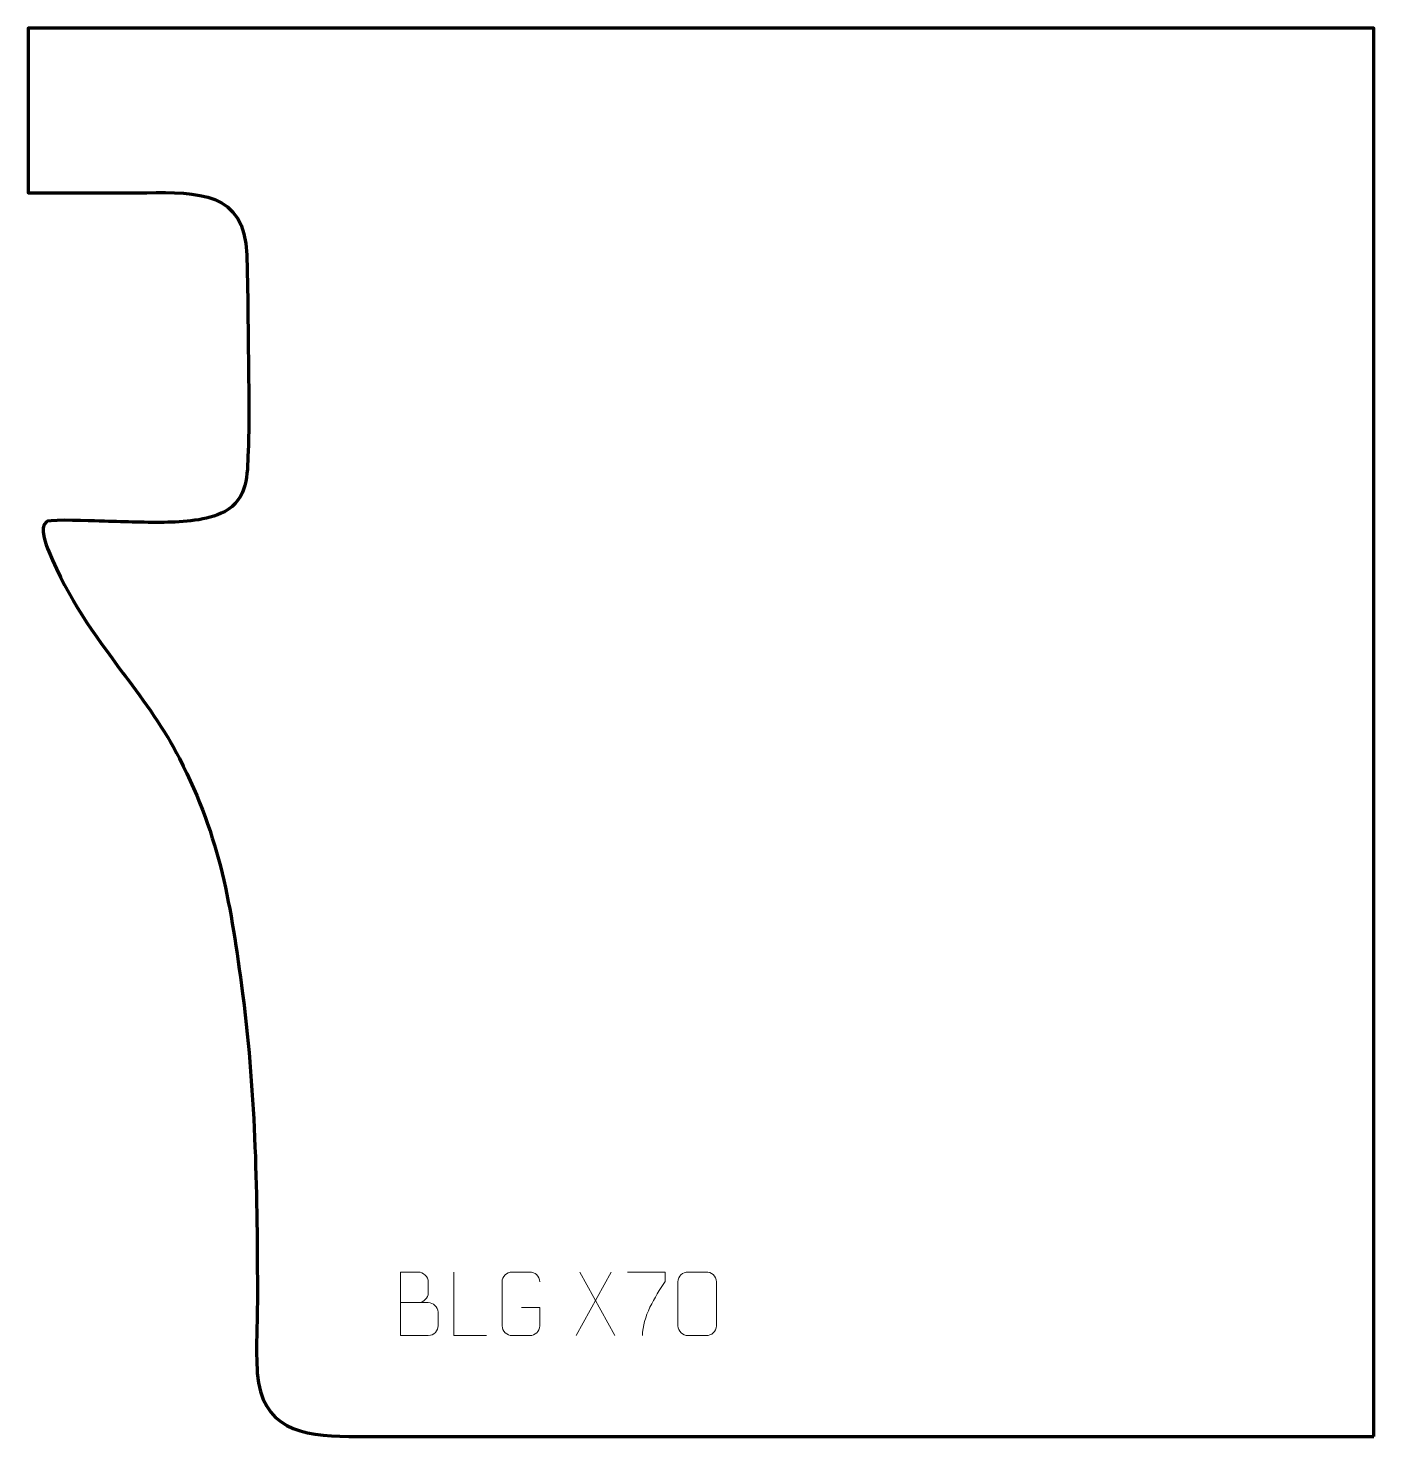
# Model space of a CAD drawing. Header units: millimetres. Extents: x 1083 to 1613, y 89 to 645.
import ezdxf

# ---------------------------------------------------------------- set-up
doc = ezdxf.new("R2010")
doc.units = ezdxf.units.MM
doc.header["$MEASUREMENT"] = 0
doc.layers.add('layer 2', color=7, linetype='Continuous')

msp = doc.modelspace()

# ---------------------------------------------------------------- linework, layer by layer
at = {"layer": 'layer 2', "color": 242, "lineweight": 158}
msp.add_open_spline([(1613.2662, 89.6063), (1612.0514, 89.6065), (1610.8346, 89.607), (1609.6159, 89.6074), (1609.6159, 89.6074), (1597.2264, 89.6118), (1584.8368, 89.6074), (1572.4473, 89.6074), (1572.4473, 89.6074), (1451.4049, 89.607), (1330.3345, 89.4191), (1209.2957, 89.6025), (1209.2957, 89.6025), (1190.7259, 89.6307), (1174.9257, 92.7709), (1173.2814, 114.5681), (1173.2814, 114.5681), (1172.5923, 123.7021), (1173.3097, 134.4742), (1173.3057, 143.8749), (1173.3057, 143.8749), (1173.2889, 183.9164), (1172.7029, 223.4064), (1167.5818, 263.1964), (1167.5818, 263.1964), (1167.5818, 263.1964), (1167.4543, 264.1633), (1167.4543, 264.1633), (1167.4543, 264.1633), (1162.8454, 298.8099), (1158.8543, 324.9903), (1142.6118, 356.7013), (1142.6118, 356.7013), (1136.7503, 368.145), (1128.752, 379.209), (1121.0499, 389.4953), (1121.0499, 389.4953), (1121.0499, 389.4953), (1120.4701, 390.2696), (1120.4701, 390.2696), (1120.4701, 390.2696), (1108.2718, 406.521), (1099.036, 419.3215), (1091.0573, 438.3053), (1091.0573, 438.3053), (1090.0361, 440.9868), (1087.2577, 447.7284), (1090.1379, 449.9923), (1090.1379, 449.9923), (1090.1379, 449.9923), (1090.6122, 450.1941), (1090.6122, 450.1941), (1090.6122, 450.1941), (1093.2575, 450.9893), (1107.2462, 450.3746), (1110.9208, 450.2689), (1110.9208, 450.2689), (1110.9208, 450.2689), (1111.5214, 450.2516), (1111.5214, 450.2516), (1111.5214, 450.2516), (1119.8719, 450.0509), (1128.1537, 449.6748), (1136.5146, 449.7824), (1136.5146, 449.7824), (1144.147, 449.9024), (1153.4139, 450.424), (1160.2959, 453.9832), (1160.2959, 453.9832), (1169.6422, 459.0998), (1169.2861, 468.351), (1169.6562, 477.7), (1169.6562, 477.7), (1170.2525, 492.3446), (1169.7664, 508.1324), (1169.6539, 522.885), (1169.6539, 522.885), (1169.5718, 533.6501), (1169.4388, 544.4005), (1169.1113, 555.1616), (1169.1113, 555.1616), (1168.3064, 580.4727), (1149.5296, 579.7619), (1129.7178, 579.6999), (1129.7178, 579.6999), (1114.1333, 579.6715), (1098.5489, 579.5991), (1082.9644, 579.5973), (1082.9644, 579.5973), (1082.9644, 579.5973), (1082.9644, 644.5222), (1082.9644, 644.5222), (1082.9644, 644.5222), (1082.9644, 644.5222), (1613.3179, 644.5222), (1613.3179, 644.5222), (1613.3179, 644.5222), (1613.3179, 644.5222), (1613.2662, 89.6063), (1613.2662, 89.6063)], degree=3, knots=[0, 0, 0, 0, 0.03846154, 0.03846154, 0.03846154, 0.03846154, 0.07692308, 0.07692308, 0.07692308, 0.07692308, 0.11538462, 0.11538462, 0.11538462, 0.11538462, 0.15384615, 0.15384615, 0.15384615, 0.15384615, 0.19230769, 0.19230769, 0.19230769, 0.19230769, 0.23076923, 0.23076923, 0.23076923, 0.23076923, 0.26923077, 0.26923077, 0.26923077, 0.26923077, 0.30769231, 0.30769231, 0.30769231, 0.30769231, 0.34615385, 0.34615385, 0.34615385, 0.34615385, 0.38461538, 0.38461538, 0.38461538, 0.38461538, 0.42307692, 0.42307692, 0.42307692, 0.42307692, 0.46153846, 0.46153846, 0.46153846, 0.46153846, 0.5, 0.5, 0.5, 0.5, 0.53846154, 0.53846154, 0.53846154, 0.53846154, 0.57692308, 0.57692308, 0.57692308, 0.57692308, 0.61538462, 0.61538462, 0.61538462, 0.61538462, 0.65384615, 0.65384615, 0.65384615, 0.65384615, 0.69230769, 0.69230769, 0.69230769, 0.69230769, 0.73076923, 0.73076923, 0.73076923, 0.73076923, 0.76923077, 0.76923077, 0.76923077, 0.76923077, 0.80769231, 0.80769231, 0.80769231, 0.80769231, 0.84615385, 0.84615385, 0.84615385, 0.84615385, 0.88461538, 0.88461538, 0.88461538, 0.88461538, 0.92307692, 0.92307692, 0.92307692, 0.92307692, 1, 1, 1, 1], dxfattribs=at)
at = {"layer": 'layer 2', "color": 142, "lineweight": 9}
for points, knots in [([(1229.7173, 142.3289), (1233.3637, 142.3293), (1236.9584, 142.3293), (1240.6055, 142.3289), (1240.6055, 142.3289), (1242.5851, 142.3116), (1244.5127, 140.5717), (1244.5127, 138.5178), (1244.5127, 138.5178), (1244.5124, 137.3869), (1244.5124, 134.331), (1244.5127, 133.1997), (1244.5127, 133.1997), (1244.5305, 131.3378), (1242.985, 129.3197), (1240.6586, 129.3366), (1240.6586, 129.3366), (1237.0111, 129.337), (1233.364, 129.337), (1229.7173, 129.3366), (1229.7173, 129.3366), (1229.7173, 137.6725), (1229.7173, 146.008), (1229.7173, 154.3431), (1229.7173, 154.3431), (1232.0961, 154.3431), (1234.4753, 154.3431), (1236.8545, 154.3431), (1236.8545, 154.3431), (1238.5389, 154.3608), (1240.6401, 152.4462), (1240.6578, 150.4796), (1240.6578, 150.4796), (1240.6574, 148.4091), (1240.6574, 148.2628), (1240.6578, 146.192), (1240.6578, 146.192), (1240.6751, 144.1215), (1238.8168, 142.3116), (1236.8025, 142.3289)], [0, 0, 0, 0, 0.09090909, 0.09090909, 0.09090909, 0.09090909, 0.18181818, 0.18181818, 0.18181818, 0.18181818, 0.27272727, 0.27272727, 0.27272727, 0.27272727, 0.36363636, 0.36363636, 0.36363636, 0.36363636, 0.45454545, 0.45454545, 0.45454545, 0.45454545, 0.54545455, 0.54545455, 0.54545455, 0.54545455, 0.63636364, 0.63636364, 0.63636364, 0.63636364, 0.72727273, 0.72727273, 0.72727273, 0.72727273, 0.81818182, 0.81818182, 0.81818182, 0.81818182, 1, 1, 1, 1]), ([(1263.646, 129.3366), (1263.646, 129.3366), (1250.6694, 129.3366), (1250.6694, 129.3366), (1250.6694, 129.3366), (1250.6694, 129.3366), (1250.6694, 154.3431), (1250.6694, 154.3431)], [0, 0, 0, 0, 0.33333333, 0.33333333, 0.33333333, 0.33333333, 1, 1, 1, 1]), ([(1277.4556, 140.3457), (1277.4556, 140.3457), (1284.6389, 140.3457), (1284.6389, 140.3457), (1284.6389, 140.3457), (1284.6389, 140.3457), (1284.6389, 133.1624), (1284.6389, 133.1624), (1284.6389, 133.1624), (1284.4989, 130.8341), (1282.8181, 129.3513), (1280.6658, 129.3405), (1280.6658, 129.3405), (1278.329, 129.3409), (1275.992, 129.3409), (1273.6556, 129.3405), (1273.6556, 129.3405), (1271.7267, 129.2349), (1269.7503, 131.1234), (1269.7615, 133.145), (1269.7615, 133.145), (1269.7619, 138.9273), (1269.7619, 144.7092), (1269.7615, 150.4907), (1269.7615, 150.4907), (1269.7657, 152.6334), (1271.5162, 154.3562), (1273.673, 154.3428), (1273.673, 154.3428), (1276.0037, 154.3428), (1278.3347, 154.3428), (1280.6658, 154.3428), (1280.6658, 154.3428), (1282.6166, 154.3782), (1284.6122, 152.8836), (1284.6389, 150.4407)], [0, 0, 0, 0, 0.1, 0.1, 0.1, 0.1, 0.2, 0.2, 0.2, 0.2, 0.3, 0.3, 0.3, 0.3, 0.4, 0.4, 0.4, 0.4, 0.5, 0.5, 0.5, 0.5, 0.6, 0.6, 0.6, 0.6, 0.7, 0.7, 0.7, 0.7, 0.8, 0.8, 0.8, 0.8, 1, 1, 1, 1]), ([(1319.1535, 154.3456), (1319.1535, 154.3456), (1334.0011, 154.3456), (1334.0011, 154.3456), (1334.0011, 154.3456), (1334.0008, 153.0934), (1334.0008, 151.8411), (1334.0011, 150.5886), (1334.0011, 150.5886), (1329.9982, 144.5789), (1325.0726, 136.7286), (1325.0726, 129.3342)], [0, 0, 0, 0, 0.25, 0.25, 0.25, 0.25, 0.5, 0.5, 0.5, 0.5, 1, 1, 1, 1]), ([(1343.0314, 154.3657), (1345.4025, 154.3657), (1347.774, 154.3657), (1350.1456, 154.3657), (1350.1456, 154.3657), (1352.1302, 154.4013), (1354.1606, 152.9039), (1354.1877, 150.4566), (1354.1877, 150.4566), (1354.1873, 144.687), (1354.1873, 138.917), (1354.1877, 133.1466), (1354.1877, 133.1466), (1354.0453, 130.814), (1352.3353, 129.3286), (1350.1456, 129.3177), (1350.1456, 129.3177), (1347.7681, 129.3181), (1345.3907, 129.3181), (1343.0136, 129.3177), (1343.0136, 129.3177), (1341.051, 129.2119), (1339.0404, 131.1039), (1339.0518, 133.1291), (1339.0518, 133.1291), (1339.0522, 138.922), (1339.0522, 144.7145), (1339.0518, 150.5066), (1339.0518, 150.5066), (1339.0561, 152.6532), (1340.8369, 154.3792), (1343.0314, 154.3657)], [0, 0, 0, 0, 0.11111111, 0.11111111, 0.11111111, 0.11111111, 0.22222222, 0.22222222, 0.22222222, 0.22222222, 0.33333333, 0.33333333, 0.33333333, 0.33333333, 0.44444444, 0.44444444, 0.44444444, 0.44444444, 0.55555556, 0.55555556, 0.55555556, 0.55555556, 0.66666667, 0.66666667, 0.66666667, 0.66666667, 0.77777778, 0.77777778, 0.77777778, 0.77777778, 1, 1, 1, 1])]:
    msp.add_open_spline(points, degree=3, knots=knots, dxfattribs=at)
for points in [[(1312.6909, 154.3431), (1312.6909, 154.3431), (1298.9212, 129.3945), (1298.9212, 129.3945)], [(1300.3789, 154.3431), (1300.3789, 154.3431), (1314.1486, 129.3367), (1314.1486, 129.3367)]]:
    msp.add_open_spline(points, degree=3, dxfattribs=at)

doc.saveas('drawing.dxf')
